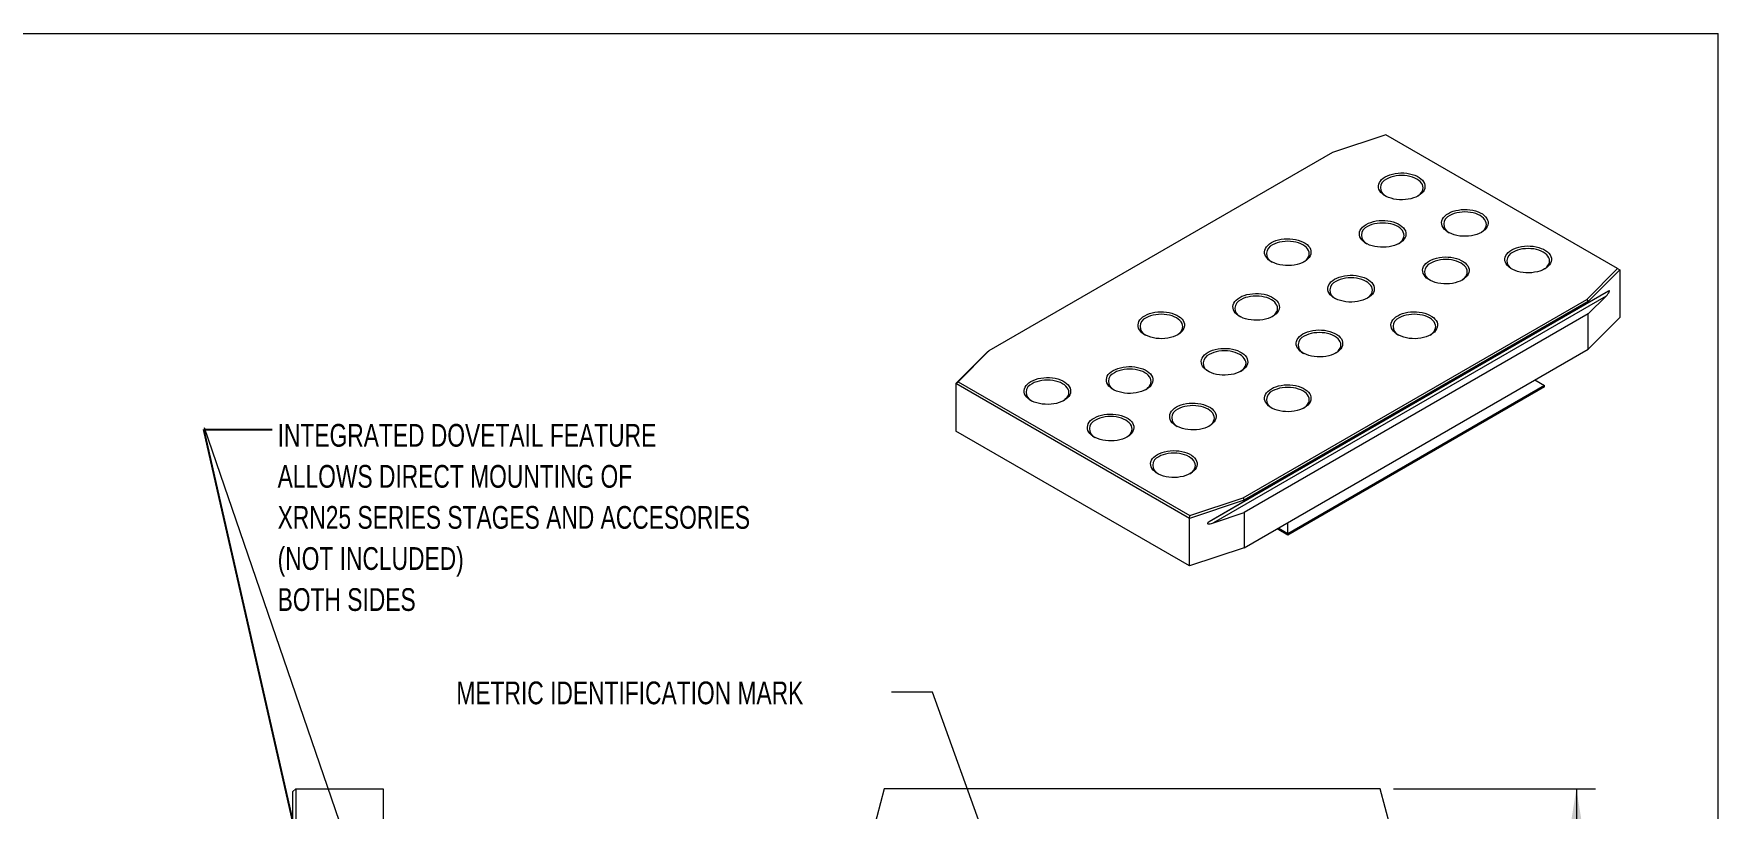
# Paper-space layout 'Sheet2' of a CAD drawing. Header units: millimetres. Extents: x 2 to 278, y 1 to 215.
# Drawn here: x 121.1 to 278, y 142.5 to 214.6 of the extents above; entities that cross this region are included whole.
import ezdxf

# ---------------------------------------------------------------- set-up
doc = ezdxf.new("R2010")
doc.units = ezdxf.units.MM
doc.styles.add('SLDTEXTSTYLE0', font='TXT', dxfattribs={"width": 0.75})
doc.dimstyles.new('SLDDIMSTYLE2', dxfattribs={"dimtxt": 2.116667, "dimasz": 3.175, "dimexe": 0, "dimexo": 0.0625, "dimgap": 0.529167, "dimtad": 0, "dimtih": 1, "dimtoh": 1, "dimdec": 1, "dimrnd": 1e-09, "dimzin": 12, "dimdsep": 46, "dimtxsty": 'SLDTEXTSTYLE0', "dimsah": 1, "dimcen": 0, "dimadec": 0, "dimazin": 3, "dimtfac": 1, "dimtdec": 1, "dimtofl": 0, "dimtmove": 0, "dimatfit": 3, "dimfxl": 1, "dimfrac": 2, "dimtolj": 1, "dimtzin": 12, "dimarcsym": 0})
doc.dimstyles.new('SLDDIMSTYLE3', dxfattribs={"dimtxt": 0.18, "dimasz": 3.175, "dimexe": 0, "dimexo": 0.0625, "dimgap": 0, "dimtad": 0, "dimtih": 1, "dimtoh": 1, "dimdec": 0, "dimrnd": 1e-09, "dimzin": 0, "dimdsep": 46, "dimtxsty": 'Standard', "dimsah": 1, "dimcen": 0.09, "dimadec": 0, "dimazin": 0, "dimtfac": 3.175, "dimtdec": 0, "dimtofl": 0, "dimtmove": 0, "dimatfit": 3, "dimfxl": 1, "dimfrac": 2, "dimtolj": 1, "dimtzin": 0, "dimarcsym": 0})
doc.dimstyles.new('SLDDIMSTYLE4', dxfattribs={"dimtxt": 2.116667, "dimasz": 3.175, "dimexe": 0, "dimexo": 0.0625, "dimgap": 0.529167, "dimtad": 0, "dimtih": 1, "dimtoh": 1, "dimdec": 1, "dimrnd": 1e-09, "dimzin": 4, "dimdsep": 46, "dimtxsty": 'SLDTEXTSTYLE0', "dimsah": 1, "dimcen": 0.09, "dimadec": 0, "dimazin": 1, "dimtfac": 1, "dimtdec": 1, "dimtofl": 0, "dimtmove": 0, "dimatfit": 3, "dimfxl": 1, "dimfrac": 2, "dimtolj": 1, "dimtzin": 12, "dimarcsym": 0})

# ---------------------------------------------------------------- blocks, each defined once
blk = doc.blocks.new('SW_NOTE_8')
at = {"color": 0, "linetype": 'Continuous', "lineweight": 0, "attachment_point": 1, "style": 'SLDTEXTSTYLE0'}
for s, insert, char_height in [('INTEGRATED DOVETAIL FEATURE', (0.52, 0.53), 2.1167), ('ALLOWS DIRECT MOUNTING OF', (0.52, -3.29), 2.1167), ('XRN25 SERIES STAGES AND ACCESORIES', (0.52, -7.11), 2.1167), ('(NOT INCLUDED)', (0.52, -10.94), 2.1167), ('BOTH SIDES', (0.52, -14.76), 2.117)]:
    blk.add_mtext(s, dxfattribs=dict(at, insert=insert, char_height=char_height))
blk = doc.blocks.new('_D_23')
at = {"color": 7, "linetype": 'Continuous', "lineweight": 18}
for p, q in [((247.75, 144.34), (266.55, 144.34)), ((264.77, 144.34), (264.77, 105.63)), ((260.89, 101.84), (260.25, 101.84)), ((260.25, 101.84), (260.25, 98.48)), ((268.65, 101.84), (269.29, 101.84)), ((269.29, 101.84), (269.29, 98.48)), ((260.25, 98.48), (260.89, 98.48)), ((264.77, 59.34), (264.77, 98.05)), ((269.29, 98.48), (268.65, 98.48)), ((250.04, 59.34), (266.55, 59.34))]:
    blk.add_line(p, q, dxfattribs=at)
for points in [[(264.77, 144.34), (264.26, 141.17), (265.28, 141.17)], [(264.77, 59.34), (265.28, 62.52), (264.26, 62.52)]]:
    blk.add_solid(points, dxfattribs=at)
at = {"color": 7, "linetype": 'Continuous', "lineweight": 18, "char_height": 2.117, "attachment_point": 1, "style": 'SLDTEXTSTYLE0'}
for s, insert in [('85.0mm', (259.39, 105)), ('3.35in', (260.89, 101.21))]:
    blk.add_mtext(s, dxfattribs=dict(at, insert=insert))
blk = doc.blocks.new('_D_27')
at = {"color": 7, "linetype": 'Continuous', "lineweight": 18}
for p, q in [((204.8, 153.33), (200.99, 153.33)), ((223.12, 102.59), (204.8, 153.33))]:
    blk.add_line(p, q, dxfattribs=at)
blk.add_solid([(223.12, 102.59), (222.52, 105.75), (221.57, 105.4)], dxfattribs=at)
at = {"color": 7, "linetype": 'Continuous', "lineweight": 18, "insert": (160.45, 154.33), "char_height": 2.1167, "attachment_point": 1, "style": 'SLDTEXTSTYLE0'}
blk.add_mtext('METRIC IDENTIFICATION MARK', dxfattribs=at)

psp = doc.layouts.new('Sheet2')

# ---------------------------------------------------------------- linework, layer by layer
at = {"color": 7, "linetype": 'Continuous', "lineweight": 18}
for p, q in [((1.58, 214.65), (277.99, 214.65)), ((277.99, 0.9), (277.99, 214.65)), ((247.01, 205.23), (242.05, 203.58)), ((268.6, 192.77), (247.01, 205.23)), ((242.05, 203.58), (210.05, 185.11)), ((265.73, 189.91), (268.6, 192.77)), ((268.81, 192.65), (265.86, 189.71)), ((268.6, 192.77), (268.81, 192.65)), ((268.81, 192.65), (268.81, 188.22)), ((267.76, 190.68), (230.56, 169.2)), ((267.53, 190.21), (230.96, 169.1)), ((233.73, 171.44), (265.73, 189.91)), ((265.73, 189.91), (265.86, 189.71)), ((267.76, 190.68), (265.86, 189.59)), ((265.86, 188.55), (267.53, 190.21)), ((265.86, 189.71), (233.84, 171.22)), ((265.86, 189.59), (233.84, 171.1)), ((265.86, 188.55), (233.84, 170.06)), ((265.86, 189.59), (265.86, 189.71)), ((265.86, 185.28), (265.86, 188.55)), ((268.81, 188.22), (265.86, 185.28)), ((233.84, 166.79), (265.86, 185.28)), ((206.97, 182.09), (209.92, 185.03)), ((210.05, 185.11), (207.18, 182.24)), ((209.92, 185.03), (210.05, 185.11)), ((206.97, 182.09), (207.18, 182.24)), ((228.74, 169.52), (206.97, 182.09)), ((206.97, 182.09), (206.97, 177.65)), ((207.18, 182.24), (228.77, 169.78)), ((260.91, 182.42), (261.81, 181.9)), ((261.81, 181.9), (237.89, 168.09)), ((261.81, 181.78), (237.89, 167.97)), ((261.57, 181.64), (237.89, 167.97)), ((261.81, 181.78), (261.57, 181.64)), ((261.81, 181.78), (261.81, 181.9)), ((228.74, 165.09), (206.97, 177.65)), ((233.84, 171.22), (228.74, 169.52)), ((228.77, 169.78), (233.73, 171.44)), ((233.84, 171.1), (230.56, 169.2)), ((233.73, 171.44), (233.84, 171.22)), ((233.84, 171.22), (233.84, 171.1)), ((228.74, 169.52), (228.77, 169.78)), ((228.74, 165.09), (228.74, 169.52)), ((230.96, 169.1), (233.84, 170.06)), ((233.84, 170.06), (233.84, 166.79)), ((237.89, 167.97), (236.89, 168.55)), ((237.89, 167.97), (236.89, 168.55)), ((237.89, 168.09), (236.99, 168.61)), ((237.89, 168.09), (237.89, 169.13)), ((237.89, 168.09), (237.89, 167.97)), ((237.89, 167.97), (237.89, 167.97)), ((233.84, 166.79), (228.74, 165.09)), ((145.48, 144.34), (145.22, 144.09)), ((145.22, 135.78), (145.22, 144.09)), ((145.48, 144.34), (145.48, 135.81)), ((145.48, 144.34), (153.62, 144.34)), ((153.62, 144.34), (153.62, 135.81)), ((200.31, 144.34), (198.02, 135.81)), ((246.48, 144.34), (200.31, 144.34)), ((248.77, 135.81), (246.48, 144.34))]:
    psp.add_line(p, q, dxfattribs=at)
at = {"color": 8, "linetype": 'Continuous', "lineweight": 0}
psp.add_line((154.68, 126.37), (136.98, 177.95), dxfattribs=at)
at = {"color": 7, "linetype": 'Continuous', "lineweight": 18, "flags": 128}
for points in [[(246.96, 201.32), (247.17, 201.42), (247.39, 201.51), (247.64, 201.58), (247.89, 201.63), (248.16, 201.67), (248.43, 201.68), (248.7, 201.68), (248.97, 201.65), (249.23, 201.61), (249.48, 201.55), (249.72, 201.47), (249.93, 201.37), (250.12, 201.26), (250.29, 201.13), (250.43, 201), (250.54, 200.85), (250.61, 200.7), (250.65, 200.55), (250.66, 200.39), (250.64, 200.24), (250.58, 200.08), (250.49, 199.93), (250.36, 199.79), (250.21, 199.66), (250.03, 199.55), (249.83, 199.44), (249.6, 199.35), (249.36, 199.28), (249.1, 199.23), (248.84, 199.2), (248.56, 199.18), (248.29, 199.19), (248.02, 199.21), (247.76, 199.25), (247.51, 199.32), (247.28, 199.4), (247.06, 199.49), (246.87, 199.6), (246.7, 199.73), (246.57, 199.86), (246.46, 200.01), (246.38, 200.16), (246.34, 200.31), (246.33, 200.47), (246.36, 200.63), (246.42, 200.78), (246.51, 200.93), (246.63, 201.07), (246.78, 201.2), (246.96, 201.32)], [(249.97, 199.51), (250.08, 199.59), (250.23, 199.72), (250.34, 199.85), (250.43, 199.99), (250.48, 200.14), (250.49, 200.29), (250.48, 200.44), (250.43, 200.59), (250.34, 200.73), (250.23, 200.87), (250.08, 200.99), (249.91, 201.11), (249.71, 201.21), (249.5, 201.29), (249.26, 201.36), (249.01, 201.41), (248.76, 201.44), (248.5, 201.45), (248.24, 201.44), (247.98, 201.41), (247.73, 201.36), (247.5, 201.29), (247.28, 201.21), (247.08, 201.11)], [(252.86, 197.91), (253.06, 198.02), (253.28, 198.11), (253.53, 198.18), (253.78, 198.23), (254.05, 198.27), (254.32, 198.28), (254.59, 198.28), (254.86, 198.25), (255.12, 198.21), (255.37, 198.14), (255.61, 198.07), (255.82, 197.97), (256.01, 197.86), (256.18, 197.73), (256.32, 197.6), (256.43, 197.45), (256.5, 197.3), (256.55, 197.15), (256.55, 196.99), (256.53, 196.83), (256.47, 196.68), (256.38, 196.53), (256.25, 196.39), (256.1, 196.26), (255.92, 196.15), (255.72, 196.04), (255.49, 195.95), (255.25, 195.88), (254.99, 195.83), (254.73, 195.79), (254.46, 195.78), (254.18, 195.78), (253.91, 195.81), (253.65, 195.85), (253.4, 195.92), (253.17, 196), (252.95, 196.09), (252.76, 196.2), (252.6, 196.33), (252.46, 196.46), (252.35, 196.61), (252.27, 196.76), (252.23, 196.91), (252.22, 197.07), (252.25, 197.23), (252.31, 197.38), (252.4, 197.53), (252.52, 197.67), (252.68, 197.8), (252.86, 197.91)], [(255.86, 196.11), (255.97, 196.19), (256.12, 196.32), (256.23, 196.45), (256.32, 196.59), (256.37, 196.74), (256.39, 196.89), (256.37, 197.04), (256.32, 197.19), (256.23, 197.33), (256.12, 197.47), (255.97, 197.59), (255.8, 197.71), (255.6, 197.81), (255.39, 197.89), (255.15, 197.96), (254.9, 198.01), (254.65, 198.04), (254.39, 198.05), (254.13, 198.04), (253.87, 198.01), (253.62, 197.96), (253.39, 197.89), (253.17, 197.81), (252.97, 197.71)], [(245.19, 196.89), (245.4, 197), (245.62, 197.08), (245.86, 197.16), (246.12, 197.21), (246.39, 197.24), (246.66, 197.26), (246.93, 197.25), (247.2, 197.23), (247.46, 197.18), (247.71, 197.12), (247.94, 197.04), (248.16, 196.95), (248.35, 196.83), (248.52, 196.71), (248.66, 196.58), (248.76, 196.43), (248.84, 196.28), (248.88, 196.12), (248.89, 195.97), (248.87, 195.81), (248.81, 195.66), (248.71, 195.51), (248.59, 195.37), (248.44, 195.24), (248.26, 195.12), (248.05, 195.02), (247.83, 194.93), (247.59, 194.86), (247.33, 194.81), (247.06, 194.77), (246.79, 194.76), (246.52, 194.76), (246.25, 194.79), (245.99, 194.83), (245.74, 194.89), (245.51, 194.97), (245.29, 195.07), (245.1, 195.18), (244.93, 195.3), (244.79, 195.44), (244.69, 195.58), (244.61, 195.73), (244.57, 195.89), (244.56, 196.05), (244.58, 196.2), (244.64, 196.36), (244.74, 196.5), (244.86, 196.64), (245.01, 196.77), (245.19, 196.89)], [(248.2, 195.09), (248.31, 195.17), (248.46, 195.29), (248.57, 195.43), (248.65, 195.57), (248.71, 195.72), (248.72, 195.87), (248.71, 196.02), (248.65, 196.17), (248.57, 196.31), (248.46, 196.45), (248.31, 196.57), (248.14, 196.68), (247.94, 196.78), (247.72, 196.87), (247.49, 196.93), (247.24, 196.98), (246.99, 197.01), (246.72, 197.02), (246.46, 197.01), (246.21, 196.98), (245.96, 196.93), (245.73, 196.87), (245.51, 196.78), (245.31, 196.68)], [(236.36, 195.19), (236.56, 195.3), (236.78, 195.38), (237.03, 195.46), (237.28, 195.51), (237.55, 195.54), (237.82, 195.56), (238.09, 195.55), (238.36, 195.53), (238.62, 195.48), (238.87, 195.42), (239.11, 195.34), (239.32, 195.25), (239.51, 195.13), (239.68, 195.01), (239.82, 194.87), (239.93, 194.73), (240, 194.58), (240.05, 194.42), (240.05, 194.27), (240.03, 194.11), (239.97, 193.96), (239.88, 193.81), (239.75, 193.67), (239.6, 193.54), (239.42, 193.42), (239.22, 193.32), (238.99, 193.23), (238.75, 193.16), (238.49, 193.11), (238.23, 193.07), (237.96, 193.06), (237.68, 193.06), (237.42, 193.09), (237.15, 193.13), (236.9, 193.19), (236.67, 193.27), (236.45, 193.37), (236.26, 193.48), (236.1, 193.6), (235.96, 193.74), (235.85, 193.88), (235.77, 194.03), (235.73, 194.19), (235.72, 194.35), (235.75, 194.5), (235.81, 194.66), (235.9, 194.8), (236.02, 194.94), (236.18, 195.07), (236.36, 195.19)], [(239.36, 193.39), (239.47, 193.47), (239.62, 193.59), (239.73, 193.73), (239.82, 193.87), (239.87, 194.02), (239.89, 194.17), (239.87, 194.32), (239.82, 194.47), (239.73, 194.61), (239.62, 194.75), (239.47, 194.87), (239.3, 194.98), (239.1, 195.08), (238.89, 195.17), (238.65, 195.23), (238.41, 195.28), (238.15, 195.31), (237.89, 195.32), (237.63, 195.31), (237.37, 195.28), (237.12, 195.23), (236.89, 195.17), (236.67, 195.08), (236.48, 194.98)], [(258.75, 194.51), (258.95, 194.62), (259.18, 194.71), (259.42, 194.78), (259.67, 194.83), (259.94, 194.87), (260.21, 194.88), (260.48, 194.87), (260.75, 194.85), (261.01, 194.81), (261.26, 194.74), (261.5, 194.66), (261.71, 194.57), (261.9, 194.46), (262.07, 194.33), (262.21, 194.2), (262.32, 194.05), (262.39, 193.9), (262.44, 193.75), (262.45, 193.59), (262.42, 193.43), (262.36, 193.28), (262.27, 193.13), (262.14, 192.99), (261.99, 192.86), (261.81, 192.74), (261.61, 192.64), (261.38, 192.55), (261.14, 192.48), (260.88, 192.43), (260.62, 192.39), (260.35, 192.38), (260.07, 192.38), (259.81, 192.41), (259.54, 192.45), (259.29, 192.51), (259.06, 192.59), (258.85, 192.69), (258.65, 192.8), (258.49, 192.93), (258.35, 193.06), (258.24, 193.21), (258.16, 193.36), (258.12, 193.51), (258.11, 193.67), (258.14, 193.83), (258.2, 193.98), (258.29, 194.13), (258.41, 194.27), (258.57, 194.4), (258.75, 194.51)], [(261.75, 192.71), (261.86, 192.79), (262.01, 192.91), (262.12, 193.05), (262.21, 193.19), (262.26, 193.34), (262.28, 193.49), (262.26, 193.64), (262.21, 193.79), (262.12, 193.93), (262.01, 194.07), (261.86, 194.19), (261.69, 194.31), (261.5, 194.41), (261.28, 194.49), (261.04, 194.56), (260.8, 194.61), (260.54, 194.63), (260.28, 194.64), (260.02, 194.63), (259.76, 194.61), (259.51, 194.56), (259.28, 194.49), (259.06, 194.41), (258.87, 194.31)], [(251.08, 193.49), (251.29, 193.59), (251.51, 193.68), (251.75, 193.75), (252.01, 193.81), (252.28, 193.84), (252.55, 193.86), (252.82, 193.85), (253.09, 193.83), (253.35, 193.78), (253.6, 193.72), (253.83, 193.64), (254.05, 193.54), (254.24, 193.43), (254.41, 193.31), (254.55, 193.17), (254.66, 193.03), (254.73, 192.88), (254.77, 192.72), (254.78, 192.57), (254.76, 192.41), (254.7, 192.26), (254.6, 192.11), (254.48, 191.97), (254.33, 191.84), (254.15, 191.72), (253.94, 191.62), (253.72, 191.53), (253.48, 191.46), (253.22, 191.4), (252.95, 191.37), (252.68, 191.36), (252.41, 191.36), (252.14, 191.39), (251.88, 191.43), (251.63, 191.49), (251.4, 191.57), (251.18, 191.67), (250.99, 191.78), (250.82, 191.9), (250.68, 192.04), (250.58, 192.18), (250.5, 192.33), (250.46, 192.49), (250.45, 192.65), (250.47, 192.8), (250.53, 192.96), (250.63, 193.1), (250.75, 193.24), (250.9, 193.37), (251.08, 193.49)], [(254.09, 191.69), (254.2, 191.77), (254.35, 191.89), (254.46, 192.03), (254.55, 192.17), (254.6, 192.32), (254.61, 192.47), (254.6, 192.62), (254.55, 192.77), (254.46, 192.91), (254.35, 193.04), (254.2, 193.17), (254.03, 193.28), (253.83, 193.38), (253.61, 193.47), (253.38, 193.53), (253.13, 193.58), (252.88, 193.61), (252.62, 193.62), (252.35, 193.61), (252.1, 193.58), (251.85, 193.53), (251.62, 193.47), (251.4, 193.38), (251.2, 193.28)], [(242.25, 191.79), (242.45, 191.89), (242.68, 191.98), (242.92, 192.05), (243.17, 192.11), (243.44, 192.14), (243.71, 192.16), (243.98, 192.15), (244.25, 192.13), (244.51, 192.08), (244.76, 192.02), (245, 191.94), (245.21, 191.84), (245.4, 191.73), (245.57, 191.61), (245.71, 191.47), (245.82, 191.33), (245.89, 191.18), (245.94, 191.02), (245.95, 190.87), (245.92, 190.71), (245.86, 190.56), (245.77, 190.41), (245.64, 190.27), (245.49, 190.14), (245.31, 190.02), (245.11, 189.92), (244.88, 189.83), (244.64, 189.76), (244.38, 189.7), (244.12, 189.67), (243.85, 189.66), (243.58, 189.66), (243.31, 189.68), (243.04, 189.73), (242.8, 189.79), (242.56, 189.87), (242.35, 189.97), (242.15, 190.08), (241.99, 190.2), (241.85, 190.34), (241.74, 190.48), (241.66, 190.63), (241.62, 190.79), (241.61, 190.95), (241.64, 191.1), (241.7, 191.25), (241.79, 191.4), (241.91, 191.54), (242.07, 191.67), (242.25, 191.79)], [(245.25, 189.99), (245.36, 190.07), (245.51, 190.19), (245.63, 190.33), (245.71, 190.47), (245.76, 190.62), (245.78, 190.77), (245.76, 190.92), (245.71, 191.07), (245.63, 191.21), (245.51, 191.34), (245.36, 191.47), (245.19, 191.58), (245, 191.68), (244.78, 191.77), (244.54, 191.83), (244.3, 191.88), (244.04, 191.91), (243.78, 191.92), (243.52, 191.91), (243.26, 191.88), (243.01, 191.83), (242.78, 191.77), (242.56, 191.68), (242.37, 191.58)], [(233.41, 190.09), (233.62, 190.2), (233.84, 190.28), (234.08, 190.36), (234.34, 190.41), (234.61, 190.44), (234.88, 190.46), (235.15, 190.45), (235.42, 190.43), (235.68, 190.38), (235.93, 190.32), (236.16, 190.24), (236.38, 190.15), (236.57, 190.03), (236.74, 189.91), (236.88, 189.78), (236.98, 189.63), (237.06, 189.48), (237.1, 189.32), (237.11, 189.17), (237.09, 189.01), (237.03, 188.86), (236.93, 188.71), (236.81, 188.57), (236.66, 188.44), (236.48, 188.32), (236.27, 188.22), (236.05, 188.13), (235.81, 188.06), (235.55, 188.01), (235.28, 187.97), (235.01, 187.96), (234.74, 187.96), (234.47, 187.99), (234.21, 188.03), (233.96, 188.09), (233.73, 188.17), (233.51, 188.27), (233.32, 188.38), (233.15, 188.5), (233.01, 188.64), (232.91, 188.78), (232.83, 188.93), (232.79, 189.09), (232.78, 189.25), (232.8, 189.4), (232.86, 189.56), (232.96, 189.7), (233.08, 189.84), (233.23, 189.97), (233.41, 190.09)], [(236.42, 188.29), (236.53, 188.37), (236.68, 188.49), (236.79, 188.63), (236.88, 188.77), (236.93, 188.92), (236.94, 189.07), (236.93, 189.22), (236.88, 189.37), (236.79, 189.51), (236.68, 189.65), (236.53, 189.77), (236.36, 189.88), (236.16, 189.98), (235.94, 190.07), (235.71, 190.13), (235.46, 190.18), (235.21, 190.21), (234.95, 190.22), (234.68, 190.21), (234.43, 190.18), (234.18, 190.13), (233.95, 190.07), (233.73, 189.98), (233.53, 189.88)], [(224.57, 188.39), (224.78, 188.49), (225, 188.58), (225.25, 188.65), (225.5, 188.71), (225.77, 188.74), (226.04, 188.76), (226.31, 188.75), (226.58, 188.73), (226.84, 188.68), (227.09, 188.62), (227.32, 188.54), (227.54, 188.44), (227.73, 188.33), (227.9, 188.21), (228.04, 188.07), (228.15, 187.93), (228.22, 187.78), (228.26, 187.62), (228.27, 187.47), (228.25, 187.31), (228.19, 187.16), (228.1, 187.01), (227.97, 186.87), (227.82, 186.74), (227.64, 186.62), (227.43, 186.52), (227.21, 186.43), (226.97, 186.36), (226.71, 186.3), (226.45, 186.27), (226.17, 186.25), (225.9, 186.26), (225.63, 186.28), (225.37, 186.33), (225.12, 186.39), (224.89, 186.47), (224.67, 186.57), (224.48, 186.68), (224.31, 186.8), (224.17, 186.94), (224.07, 187.08), (223.99, 187.23), (223.95, 187.39), (223.94, 187.54), (223.97, 187.7), (224.02, 187.85), (224.12, 188), (224.24, 188.14), (224.39, 188.27), (224.57, 188.39)], [(227.58, 186.59), (227.69, 186.66), (227.84, 186.79), (227.95, 186.93), (228.04, 187.07), (228.09, 187.22), (228.1, 187.37), (228.09, 187.52), (228.04, 187.67), (227.95, 187.81), (227.84, 187.94), (227.69, 188.07), (227.52, 188.18), (227.32, 188.28), (227.11, 188.37), (226.87, 188.43), (226.62, 188.48), (226.37, 188.51), (226.11, 188.52), (225.85, 188.51), (225.59, 188.48), (225.34, 188.43), (225.11, 188.37), (224.89, 188.28), (224.69, 188.18)], [(248.14, 188.39), (248.34, 188.49), (248.57, 188.58), (248.81, 188.65), (249.07, 188.71), (249.33, 188.74), (249.6, 188.76), (249.87, 188.75), (250.14, 188.73), (250.4, 188.68), (250.65, 188.62), (250.89, 188.54), (251.1, 188.44), (251.3, 188.33), (251.46, 188.21), (251.6, 188.07), (251.71, 187.93), (251.79, 187.78), (251.83, 187.62), (251.84, 187.47), (251.81, 187.31), (251.75, 187.16), (251.66, 187.01), (251.54, 186.87), (251.38, 186.74), (251.2, 186.62), (251, 186.52), (250.77, 186.43), (250.53, 186.36), (250.27, 186.3), (250.01, 186.27), (249.74, 186.25), (249.47, 186.26), (249.2, 186.28), (248.94, 186.33), (248.69, 186.39), (248.45, 186.47), (248.24, 186.57), (248.04, 186.68), (247.88, 186.8), (247.74, 186.94), (247.63, 187.08), (247.55, 187.23), (247.51, 187.39), (247.5, 187.54), (247.53, 187.7), (247.59, 187.85), (247.68, 188), (247.8, 188.14), (247.96, 188.27), (248.14, 188.39)], [(251.14, 186.59), (251.26, 186.66), (251.4, 186.79), (251.52, 186.93), (251.6, 187.07), (251.65, 187.22), (251.67, 187.37), (251.65, 187.52), (251.6, 187.67), (251.52, 187.81), (251.4, 187.94), (251.26, 188.07), (251.08, 188.18), (250.89, 188.28), (250.67, 188.37), (250.43, 188.43), (250.19, 188.48), (249.93, 188.51), (249.67, 188.52), (249.41, 188.51), (249.15, 188.48), (248.91, 188.43), (248.67, 188.37), (248.45, 188.28), (248.26, 188.18)], [(239.3, 186.69), (239.51, 186.79), (239.73, 186.88), (239.98, 186.95), (240.23, 187.01), (240.5, 187.04), (240.77, 187.06), (241.04, 187.05), (241.31, 187.03), (241.57, 186.98), (241.82, 186.92), (242.05, 186.84), (242.27, 186.74), (242.46, 186.63), (242.63, 186.51), (242.77, 186.37), (242.88, 186.23), (242.95, 186.08), (242.99, 185.92), (243, 185.77), (242.98, 185.61), (242.92, 185.46), (242.83, 185.31), (242.7, 185.17), (242.55, 185.04), (242.37, 184.92), (242.16, 184.82), (241.94, 184.73), (241.7, 184.66), (241.44, 184.6), (241.18, 184.57), (240.9, 184.56), (240.63, 184.56), (240.36, 184.59), (240.1, 184.63), (239.85, 184.69), (239.62, 184.77), (239.4, 184.87), (239.21, 184.98), (239.04, 185.1), (238.91, 185.24), (238.8, 185.38), (238.72, 185.53), (238.68, 185.69), (238.67, 185.85), (238.7, 186), (238.75, 186.16), (238.85, 186.3), (238.97, 186.44), (239.12, 186.57), (239.3, 186.69)], [(242.31, 184.89), (242.42, 184.97), (242.57, 185.09), (242.68, 185.23), (242.77, 185.37), (242.82, 185.52), (242.83, 185.67), (242.82, 185.82), (242.77, 185.97), (242.68, 186.11), (242.57, 186.24), (242.42, 186.37), (242.25, 186.48), (242.05, 186.58), (241.84, 186.67), (241.6, 186.73), (241.35, 186.78), (241.1, 186.81), (240.84, 186.82), (240.58, 186.81), (240.32, 186.78), (240.07, 186.73), (239.84, 186.67), (239.62, 186.58), (239.42, 186.48)], [(230.46, 184.99), (230.67, 185.09), (230.89, 185.18), (231.14, 185.25), (231.39, 185.31), (231.66, 185.34), (231.93, 185.35), (232.2, 185.35), (232.47, 185.33), (232.73, 185.28), (232.98, 185.22), (233.22, 185.14), (233.43, 185.04), (233.62, 184.93), (233.79, 184.81), (233.93, 184.67), (234.04, 184.53), (234.11, 184.38), (234.15, 184.22), (234.16, 184.06), (234.14, 183.91), (234.08, 183.76), (233.99, 183.61), (233.86, 183.47), (233.71, 183.34), (233.53, 183.22), (233.33, 183.12), (233.1, 183.03), (232.86, 182.96), (232.6, 182.9), (232.34, 182.87), (232.07, 182.85), (231.79, 182.86), (231.52, 182.88), (231.26, 182.93), (231.01, 182.99), (230.78, 183.07), (230.56, 183.17), (230.37, 183.28), (230.2, 183.4), (230.07, 183.54), (229.96, 183.68), (229.88, 183.83), (229.84, 183.99), (229.83, 184.14), (229.86, 184.3), (229.92, 184.45), (230.01, 184.6), (230.13, 184.74), (230.28, 184.87), (230.46, 184.99)], [(221.63, 183.29), (221.83, 183.39), (222.06, 183.48), (222.3, 183.55), (222.56, 183.61), (222.82, 183.64), (223.09, 183.65), (223.36, 183.65), (223.63, 183.62), (223.89, 183.58), (224.14, 183.52), (224.38, 183.44), (224.59, 183.34), (224.79, 183.23), (224.95, 183.11), (225.09, 182.97), (225.2, 182.83), (225.28, 182.68), (225.32, 182.52), (225.33, 182.36), (225.3, 182.21), (225.24, 182.05), (225.15, 181.91), (225.03, 181.77), (224.87, 181.64), (224.69, 181.52), (224.49, 181.42), (224.26, 181.33), (224.02, 181.26), (223.77, 181.2), (223.5, 181.17), (223.23, 181.15), (222.96, 181.16), (222.69, 181.18), (222.43, 181.23), (222.18, 181.29), (221.94, 181.37), (221.73, 181.47), (221.53, 181.58), (221.37, 181.7), (221.23, 181.84), (221.12, 181.98), (221.05, 182.13), (221, 182.29), (220.99, 182.44), (221.02, 182.6), (221.08, 182.75), (221.17, 182.9), (221.29, 183.04), (221.45, 183.17), (221.63, 183.29)], [(233.47, 183.18), (233.58, 183.26), (233.73, 183.39), (233.84, 183.52), (233.93, 183.67), (233.98, 183.82), (234, 183.97), (233.98, 184.12), (233.93, 184.26), (233.84, 184.41), (233.73, 184.54), (233.58, 184.67), (233.41, 184.78), (233.21, 184.88), (233, 184.96), (232.76, 185.03), (232.51, 185.08), (232.26, 185.11), (232, 185.12), (231.74, 185.11), (231.48, 185.08), (231.23, 185.03), (231, 184.96), (230.78, 184.88), (230.58, 184.78)], [(213.96, 182.27), (214.17, 182.37), (214.39, 182.46), (214.64, 182.53), (214.89, 182.58), (215.16, 182.62), (215.43, 182.63), (215.7, 182.63), (215.97, 182.6), (216.23, 182.56), (216.48, 182.5), (216.72, 182.42), (216.93, 182.32), (217.12, 182.21), (217.29, 182.08), (217.43, 181.95), (217.54, 181.8), (217.61, 181.65), (217.66, 181.5), (217.66, 181.34), (217.64, 181.19), (217.58, 181.03), (217.49, 180.88), (217.36, 180.74), (217.21, 180.61), (217.03, 180.5), (216.83, 180.39), (216.6, 180.3), (216.36, 180.23), (216.1, 180.18), (215.84, 180.14), (215.57, 180.13), (215.29, 180.14), (215.02, 180.16), (214.76, 180.2), (214.51, 180.27), (214.28, 180.35), (214.06, 180.44), (213.87, 180.55), (213.7, 180.68), (213.57, 180.81), (213.46, 180.96), (213.38, 181.11), (213.34, 181.26), (213.33, 181.42), (213.36, 181.58), (213.42, 181.73), (213.51, 181.88), (213.63, 182.02), (213.78, 182.15), (213.96, 182.27)], [(216.97, 180.46), (217.08, 180.54), (217.23, 180.67), (217.34, 180.8), (217.43, 180.94), (217.48, 181.09), (217.5, 181.24), (217.48, 181.39), (217.43, 181.54), (217.34, 181.68), (217.23, 181.82), (217.08, 181.94), (216.91, 182.06), (216.71, 182.16), (216.5, 182.24), (216.26, 182.31), (216.01, 182.36), (215.76, 182.39), (215.5, 182.4), (215.24, 182.39), (214.98, 182.36), (214.73, 182.31), (214.5, 182.24), (214.28, 182.16), (214.08, 182.06)], [(224.63, 181.48), (224.75, 181.56), (224.89, 181.69), (225.01, 181.82), (225.09, 181.97), (225.14, 182.11), (225.16, 182.27), (225.14, 182.42), (225.09, 182.56), (225.01, 182.71), (224.89, 182.84), (224.75, 182.97), (224.57, 183.08), (224.38, 183.18), (224.16, 183.26), (223.93, 183.33), (223.68, 183.38), (223.42, 183.41), (223.16, 183.42), (222.9, 183.41), (222.64, 183.38), (222.4, 183.33), (222.16, 183.26), (221.94, 183.18), (221.75, 183.08)], [(236.36, 181.59), (236.56, 181.69), (236.78, 181.78), (237.03, 181.85), (237.28, 181.9), (237.55, 181.94), (237.82, 181.95), (238.09, 181.95), (238.36, 181.92), (238.62, 181.88), (238.87, 181.82), (239.11, 181.74), (239.32, 181.64), (239.51, 181.53), (239.68, 181.41), (239.82, 181.27), (239.93, 181.13), (240, 180.98), (240.05, 180.82), (240.05, 180.66), (240.03, 180.51), (239.97, 180.35), (239.88, 180.21), (239.75, 180.07), (239.6, 179.94), (239.42, 179.82), (239.22, 179.71), (238.99, 179.63), (238.75, 179.56), (238.49, 179.5), (238.23, 179.47), (237.96, 179.45), (237.68, 179.46), (237.42, 179.48), (237.15, 179.53), (236.9, 179.59), (236.67, 179.67), (236.45, 179.76), (236.26, 179.88), (236.1, 180), (235.96, 180.14), (235.85, 180.28), (235.77, 180.43), (235.73, 180.59), (235.72, 180.74), (235.75, 180.9), (235.81, 181.05), (235.9, 181.2), (236.02, 181.34), (236.18, 181.47), (236.36, 181.59)], [(239.36, 179.78), (239.47, 179.86), (239.62, 179.99), (239.73, 180.12), (239.82, 180.27), (239.87, 180.41), (239.89, 180.57), (239.87, 180.72), (239.82, 180.86), (239.73, 181.01), (239.62, 181.14), (239.47, 181.27), (239.3, 181.38), (239.1, 181.48), (238.89, 181.56), (238.65, 181.63), (238.41, 181.68), (238.15, 181.71), (237.89, 181.72), (237.63, 181.71), (237.37, 181.68), (237.12, 181.63), (236.89, 181.56), (236.67, 181.48), (236.48, 181.38)], [(219.86, 178.86), (220.06, 178.97), (220.28, 179.06), (220.53, 179.13), (220.78, 179.18), (221.05, 179.22), (221.32, 179.23), (221.59, 179.23), (221.86, 179.2), (222.12, 179.16), (222.37, 179.09), (222.61, 179.01), (222.82, 178.92), (223.01, 178.81), (223.18, 178.68), (223.32, 178.55), (223.43, 178.4), (223.5, 178.25), (223.55, 178.1), (223.55, 177.94), (223.53, 177.78), (223.47, 177.63), (223.38, 177.48), (223.25, 177.34), (223.1, 177.21), (222.92, 177.1), (222.72, 176.99), (222.49, 176.9), (222.25, 176.83), (221.99, 176.78), (221.73, 176.74), (221.46, 176.73), (221.18, 176.73), (220.92, 176.76), (220.65, 176.8), (220.4, 176.87), (220.17, 176.95), (219.95, 177.04), (219.76, 177.15), (219.6, 177.28), (219.46, 177.41), (219.35, 177.56), (219.27, 177.71), (219.23, 177.86), (219.22, 178.02), (219.25, 178.18), (219.31, 178.33), (219.4, 178.48), (219.52, 178.62), (219.68, 178.75), (219.86, 178.86)], [(222.86, 177.06), (222.97, 177.14), (223.12, 177.26), (223.23, 177.4), (223.32, 177.54), (223.37, 177.69), (223.39, 177.84), (223.37, 177.99), (223.32, 178.14), (223.23, 178.28), (223.12, 178.42), (222.97, 178.54), (222.8, 178.66), (222.6, 178.76), (222.39, 178.84), (222.15, 178.91), (221.91, 178.96), (221.65, 178.99), (221.39, 179), (221.13, 178.99), (220.87, 178.96), (220.62, 178.91), (220.39, 178.84), (220.17, 178.76), (219.98, 178.66)], [(227.52, 179.89), (227.72, 179.99), (227.95, 180.08), (228.19, 180.15), (228.45, 180.2), (228.71, 180.24), (228.98, 180.25), (229.26, 180.25), (229.52, 180.22), (229.79, 180.18), (230.04, 180.12), (230.27, 180.04), (230.48, 179.94), (230.68, 179.83), (230.84, 179.71), (230.98, 179.57), (231.09, 179.43), (231.17, 179.28), (231.21, 179.12), (231.22, 178.96), (231.19, 178.81), (231.13, 178.65), (231.04, 178.51), (230.92, 178.37), (230.76, 178.24), (230.58, 178.12), (230.38, 178.01), (230.15, 177.93), (229.91, 177.85), (229.66, 177.8), (229.39, 177.77), (229.12, 177.75), (228.85, 177.76), (228.58, 177.78), (228.32, 177.83), (228.07, 177.89), (227.83, 177.97), (227.62, 178.06), (227.43, 178.18), (227.26, 178.3), (227.12, 178.43), (227.01, 178.58), (226.94, 178.73), (226.89, 178.89), (226.89, 179.04), (226.91, 179.2), (226.97, 179.35), (227.06, 179.5), (227.19, 179.64), (227.34, 179.77), (227.52, 179.89)], [(230.52, 178.08), (230.64, 178.16), (230.78, 178.29), (230.9, 178.42), (230.98, 178.57), (231.03, 178.71), (231.05, 178.86), (231.03, 179.02), (230.98, 179.16), (230.9, 179.31), (230.78, 179.44), (230.64, 179.57), (230.46, 179.68), (230.27, 179.78), (230.05, 179.86), (229.82, 179.93), (229.57, 179.98), (229.31, 180.01), (229.05, 180.02), (228.79, 180.01), (228.53, 179.98), (228.29, 179.93), (228.05, 179.86), (227.84, 179.78), (227.64, 179.68)], [(225.75, 175.46), (225.95, 175.57), (226.18, 175.66), (226.42, 175.73), (226.67, 175.78), (226.94, 175.81), (227.21, 175.83), (227.48, 175.82), (227.75, 175.8), (228.01, 175.76), (228.26, 175.69), (228.5, 175.61), (228.71, 175.52), (228.91, 175.41), (229.07, 175.28), (229.21, 175.15), (229.32, 175), (229.39, 174.85), (229.44, 174.7), (229.45, 174.54), (229.42, 174.38), (229.36, 174.23), (229.27, 174.08), (229.15, 173.94), (228.99, 173.81), (228.81, 173.69), (228.61, 173.59), (228.38, 173.5), (228.14, 173.43), (227.88, 173.38), (227.62, 173.34), (227.35, 173.33), (227.08, 173.33), (226.81, 173.36), (226.55, 173.4), (226.3, 173.46), (226.06, 173.54), (225.85, 173.64), (225.65, 173.75), (225.49, 173.88), (225.35, 174.01), (225.24, 174.16), (225.16, 174.31), (225.12, 174.46), (225.11, 174.62), (225.14, 174.77), (225.2, 174.93), (225.29, 175.08), (225.41, 175.22), (225.57, 175.35), (225.75, 175.46)], [(228.75, 173.66), (228.86, 173.74), (229.01, 173.86), (229.13, 174), (229.21, 174.14), (229.26, 174.29), (229.28, 174.44), (229.26, 174.59), (229.21, 174.74), (229.13, 174.88), (229.01, 175.02), (228.86, 175.14), (228.69, 175.26), (228.5, 175.36), (228.28, 175.44), (228.04, 175.51), (227.8, 175.56), (227.54, 175.58), (227.28, 175.59), (227.02, 175.58), (226.76, 175.56), (226.51, 175.51), (226.28, 175.44), (226.06, 175.36), (225.87, 175.26)]]:
    psp.add_lwpolyline(points, dxfattribs=at)
at = {"color": 7, "linetype": 'Continuous', "lineweight": 18}
for centre in [(247.38, 200.3), (253.28, 196.9), (245.61, 195.87), (236.78, 194.17), (251.5, 192.47), (259.17, 193.5), (242.67, 190.77), (233.83, 189.07), (224.99, 187.37), (248.56, 187.37), (239.72, 185.67), (230.88, 183.97), (214.38, 181.25), (222.05, 182.27), (236.78, 180.57), (227.94, 178.87), (220.28, 177.85), (226.17, 174.45)]:
    psp.add_arc(centre, 0.864, 110.3332, 245.5294, dxfattribs=at)
for centre, major_axis, ratio, start_param, end_param in [((267.53, 190.35), (0.319, 0.349), 0.201938, 4.495115, 6.85131), ((230.96, 169.24), (0.565, 0.199), 0.218403, 2.279454, 4.635649)]:
    psp.add_ellipse(centre, major_axis=major_axis, ratio=ratio, start_param=start_param, end_param=end_param, dxfattribs=at)

# ---------------------------------------------------------------- block references
at = {"color": 8, "linetype": 'Continuous', "lineweight": 0}
psp.add_blockref('SW_NOTE_8', (143.28, 177.78), dxfattribs=at)

# ---------------------------------------------------------------- dimensions: what is measured, and where the dimension line sits
at = {"color": 7, "linetype": 'Continuous', "lineweight": 18}
dim = psp.add_diameter_dim_2p(p1=(223.66, 101.1), p2=(223.12, 102.59), text='METRIC IDENTIFICATION MARK', dimstyle='SLDDIMSTYLE2', override={"dimpost": '<>'}, dxfattribs=at)
dim.commit()
dim.dimension.update_dxf_attribs({"geometry": '_D_27', "text_midpoint": (180.72, 153.33), "dimtype": 163})
dim = psp.add_linear_dim(base=(264.77, 144.34), p1=(246.48, 59.34), p2=(246.48, 144.34), angle=90, dimstyle='SLDDIMSTYLE4', dxfattribs=at)
dim.commit()
dim.dimension.update_dxf_attribs({"geometry": '_D_23', "text_midpoint": (264.77, 101.84), "dimtype": 160})

# ---------------------------------------------------------------- leaders
at = {"color": 8, "linetype": 'Continuous', "lineweight": 0}
psp.add_leader([(146.65, 135.02), (136.93, 177.78), (143.28, 177.78)], dimstyle='SLDDIMSTYLE3', dxfattribs=at)

doc.saveas('drawing.dxf')
